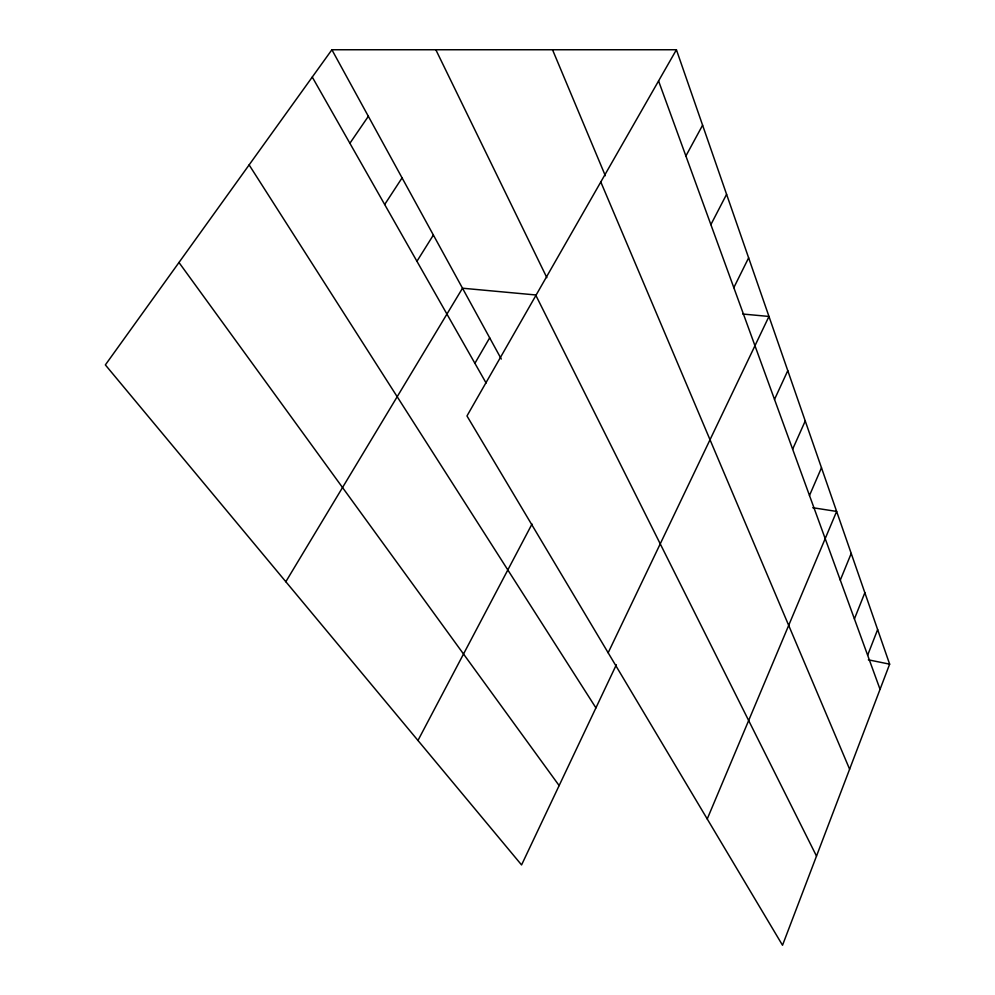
<?xml version="1.0" encoding="UTF-8"?>
<svg xmlns="http://www.w3.org/2000/svg" width="995" height="995" viewBox="0 0 995 995"><rect width="100%" height="100%" fill="white"/><g stroke="black" fill="none" stroke-linecap="round" stroke-linejoin="round"><path stroke-width="1.49" d="M676.413 49.75L889.642 664.162L782.518 945.25L466.966 415.96L676.413 49.75L331.895 49.75L105.358 364.904L521.567 864.941L616.34 664.747M867.64 655.232L877.64 629.574M854.419 618.902L864.854 592.746M840.302 580.122L851.222 553.444M707.234 818.972L836.633 511.43L812.753 507.711M809.495 495.485L821.484 467.774M792.642 449.193L805.241 420.96M774.52 399.418L787.779 370.662M608.156 652.795L768.961 316.447L742.78 314.034M733.825 287.642L748.626 257.854M710.878 224.621L726.586 194.323M417.962 740.467L532.002 524.054M685.891 155.979L702.594 125.221M474.901 363.312L489.677 337.84M285.826 581.727L462.501 288.214L536.205 295.005M416.942 261.287L433.372 235.031M384.679 204.51L402.079 177.881M349.892 143.28L368.349 116.303M868.349 659.822L889.642 664.162M178.976 262.493L559.14 785.577M249.123 164.909L595.93 707.88M312.268 77.063L486.095 383.013M331.895 49.75L501.293 359.046M535.895 295.428L816.497 856.073M435.835 49.75L546.852 277.655M600.793 181.961L849.618 769.197M552.524 49.75L605.333 175.729M658.566 80.943L880.053 689.324"/></g></svg>
